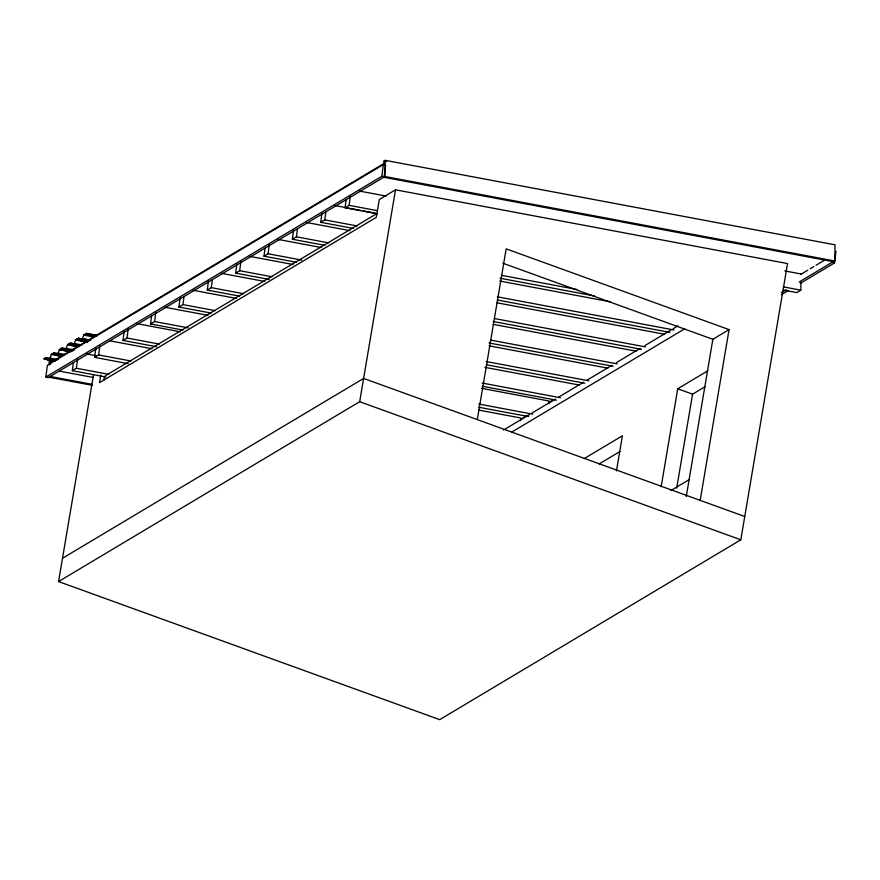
<?xml version="1.0" encoding="UTF-8"?>
<svg xmlns="http://www.w3.org/2000/svg" width="880" height="880" viewBox="0 0 880 880"><rect width="100%" height="100%" fill="white"/><g stroke="black" fill="none" stroke-linecap="round" stroke-linejoin="round"><path stroke-width="1.32" d="M53.438 360.646L44 358.842L46.024 357.632L50.072 358.391M49.192 365.068L49.247 361.02L50.457 360.294L53.163 360.8M50.413 364.342L50.457 360.294M383.944 165.121L383.999 161.073L385.209 160.347L835.032 244.816L834.823 260.997L833.602 261.723L383.779 177.254L385 176.528L834.823 260.997M385 176.528L385.209 160.347M520.608 420.651L520.641 417.956L478.786 410.091M548.977 403.7L549.01 401.005L481.503 388.333M783.299 290.048L796.785 292.578L800.833 290.158L800.943 282.062M47.399 358.963L44.693 358.435L46.024 357.665L47.201 359.777L50.039 358.039L51.293 354.486L54.131 352.792L58.179 353.551M71.511 351.571L63.404 350.097L62.238 347.952L60.885 348.832L62.227 347.985L66.286 348.711M68.926 344.113L70.345 343.112L74.393 343.871L70.334 343.145L68.97 344.091M87.868 340.747L80.993 339.493L89.067 341.121M45.848 377.003L47.399 365.211L383.372 164.538L385.616 165.264L384.065 177.045L48.092 377.718L45.848 377.003L381.821 176.33L384.065 177.045M105.996 377.014L72.314 370.689L73.348 362.769M72.314 370.689L76.362 368.258L77.572 359.029M128.282 363.693L94.6 357.368L95.81 348.128M94.6 357.368L98.648 354.948L99.858 345.708M156.662 346.753L122.969 340.428L124.179 331.188M122.969 340.428L127.017 338.008L128.227 328.768M182.886 330.044L150.524 323.961L151.558 316.041M150.524 323.961L154.583 321.541L155.782 312.301M211.255 313.093L178.893 307.021L180.103 297.781M178.893 307.021L182.952 304.601L183.986 296.681M239.624 296.153L207.262 290.07L208.472 280.841M207.262 290.07L211.321 287.65L212.355 279.741M269.346 279.455L235.631 273.13L236.841 263.89M235.631 273.13L239.69 270.71L240.9 261.47M296.362 262.262L264 256.19L265.034 248.27M264 256.19L268.059 253.759L269.269 244.53M324.731 245.311L292.369 239.239L293.579 229.999M292.369 239.239L296.428 236.819L297.462 228.899M353.1 228.371L320.738 222.299L321.948 213.059M320.738 222.299L324.797 219.879L325.831 211.959M377.421 213.851L345.059 207.768L346.093 199.848M345.059 207.768L349.107 205.348L350.317 196.108M381.821 176.33L383.372 164.538M800.228 283.426L834.449 262.988L836 251.207M100.782 375.034L99.484 382.679L376.288 217.349L379.313 199.496L395.516 189.816L787.534 263.571L740.817 539.792L439.703 719.653L58.564 581.559L93.489 375.056M103.862 380.149L104.511 376.266M58.564 581.559L359.678 401.698L395.516 189.816M477.29 419.606L506.176 248.853L729.058 329.604L700.183 500.357M616.473 470.877L622.413 435.776L584.199 458.601M661.166 486.717L677.721 388.784L707.828 370.81M676.698 488.081L692.582 394.174L705.32 386.562M686.257 496.496L712.855 339.295L729.058 329.604M48.543 358.897L56.793 360.36M52.756 353.749L54.12 352.825L55.308 354.937L62.051 356.158M55.308 354.937L58.146 353.199L59.4 349.646L60.742 348.843L63.437 349.349M63.404 350.097L66.253 348.359L67.507 344.806L68.849 344.003L72.886 344.762M74.371 343.552L75.614 339.966L76.945 339.163L79.651 339.669M60.863 348.909L59.411 349.668L70.202 351.692M79.827 339.592L77.11 339.064L78.441 338.305L82.489 339.064L78.452 338.272L75.614 339.988M44 358.875L47.223 359.029M68.827 344.047L67.518 344.828L76.956 346.599M70.345 343.112L71.511 345.246L74.36 343.519L81.114 344.817M78.452 338.272L79.618 340.406L82.467 338.679L83.721 335.115L86.559 333.421L97.35 335.445M50.424 362.736L383.966 163.504M105.688 375.562L376.607 213.752M62.502 558.272L363.616 378.422L744.755 516.516M520.894 419.21L526.746 415.712M548.966 402.446L553.652 399.641M503.492 430.056L529.408 414.579M531.762 413.171L555.324 399.102M558.855 396.99L583.594 382.217M587.125 380.105L611.864 365.332M616.572 362.516L640.123 348.447M644.842 345.631L670.758 330.154M673.112 328.746L677.82 325.93M511.599 432.19L684.75 328.768M800.756 274.384L807.829 270.16M810.183 268.752L813.725 266.64M816.079 265.232L824.329 260.304M781.473 292.578L786.192 289.762M799.172 282.007L832.205 262.273L834.449 262.988M781.352 294.712L788.425 290.477M599.06 463.991L619.905 451.539M670.923 490.534L689.447 479.468M64.856 349.041L72.996 350.724M359.282 191.037L386.309 196.108M784.839 270.93L801.053 273.977M349.107 205.348L377.432 210.661M783.31 286.869L800.833 290.158M334.972 205.557L360.635 210.375M363.341 210.881L375.496 213.169M324.797 219.879L357.159 225.951M306.603 222.508L349.833 230.626M296.428 236.819L328.79 242.891M501.391 275.297L576.895 289.476M500.027 278.223L594.418 295.944M278.234 239.448L321.464 247.566M499.785 281.05L610.566 301.84M268.059 253.759L301.763 260.095M497.288 296.802L673.937 329.967M497.277 299.981L669.878 332.387M249.865 256.399L293.095 264.506M497.09 302.808L664.609 334.257M239.69 270.71L272.052 276.782M494.538 318.56L645.568 346.907M493.185 321.486L641.509 349.327M221.496 273.339L264.726 281.457M493.042 324.324L636.24 351.208M211.321 287.65L243.683 293.733M490.446 340.054L617.199 363.858M489.082 342.98L613.14 366.278M193.127 290.279L236.357 298.397M488.983 345.829L607.871 368.148M182.952 304.601L215.314 310.673M486.343 361.559L588.83 380.798M486.343 364.738L584.771 383.218M164.758 307.23L207.988 315.348M484.935 367.345L579.502 385.099M154.583 321.541L188.287 327.877M482.251 383.064L560.461 397.749M482.24 386.243L556.402 400.169M137.192 323.686L180.4 331.804M127.017 338.008L159.357 344.08M478.72 404.03L532.62 414.15M86.35 333.542L97.141 335.599M478.709 407.22L528.572 416.57M96.404 335.918L86.944 334.18L86.559 333.421L85.228 334.246L96.019 336.27M95.843 336.347L85.041 334.367L83.721 335.148L94.512 337.172M110.176 340.89L152.031 348.744M79.629 340.373L87.725 341.891M79.618 340.406L87.714 341.924M75.614 339.966L86.405 342.012M79.761 345.587L72.864 344.377L79.618 345.708M69.003 343.904L73.062 344.685M71.511 345.246L78.265 346.478M66.253 348.359L74.349 349.91M98.648 354.948L130.988 361.02M73.007 350.68L64.9 349.206M60.896 348.744L63.613 349.283M86.537 353.947L95.986 355.718M59.4 349.646L70.191 351.67M58.146 353.199L64.9 354.497M52.8 353.595L56.859 354.376M56.683 354.442L52.635 353.683L51.293 354.486L60.742 356.279M50.039 358.039L58.146 359.59M47.201 359.777L55.297 361.251M76.362 368.258L108.702 374.33M383.999 161.073L386.694 161.579M59.499 371.14L93.181 377.465M92.103 384.34L50.248 376.475L49.027 377.201L92.235 385.319M502.843 263.197L712.855 339.295M677.721 388.784L692.582 394.174M359.678 401.698L740.817 539.792M56.672 354.057L63.536 355.311L56.661 354.013M90.552 340.197L82.467 338.679L90.563 340.219"/></g></svg>
